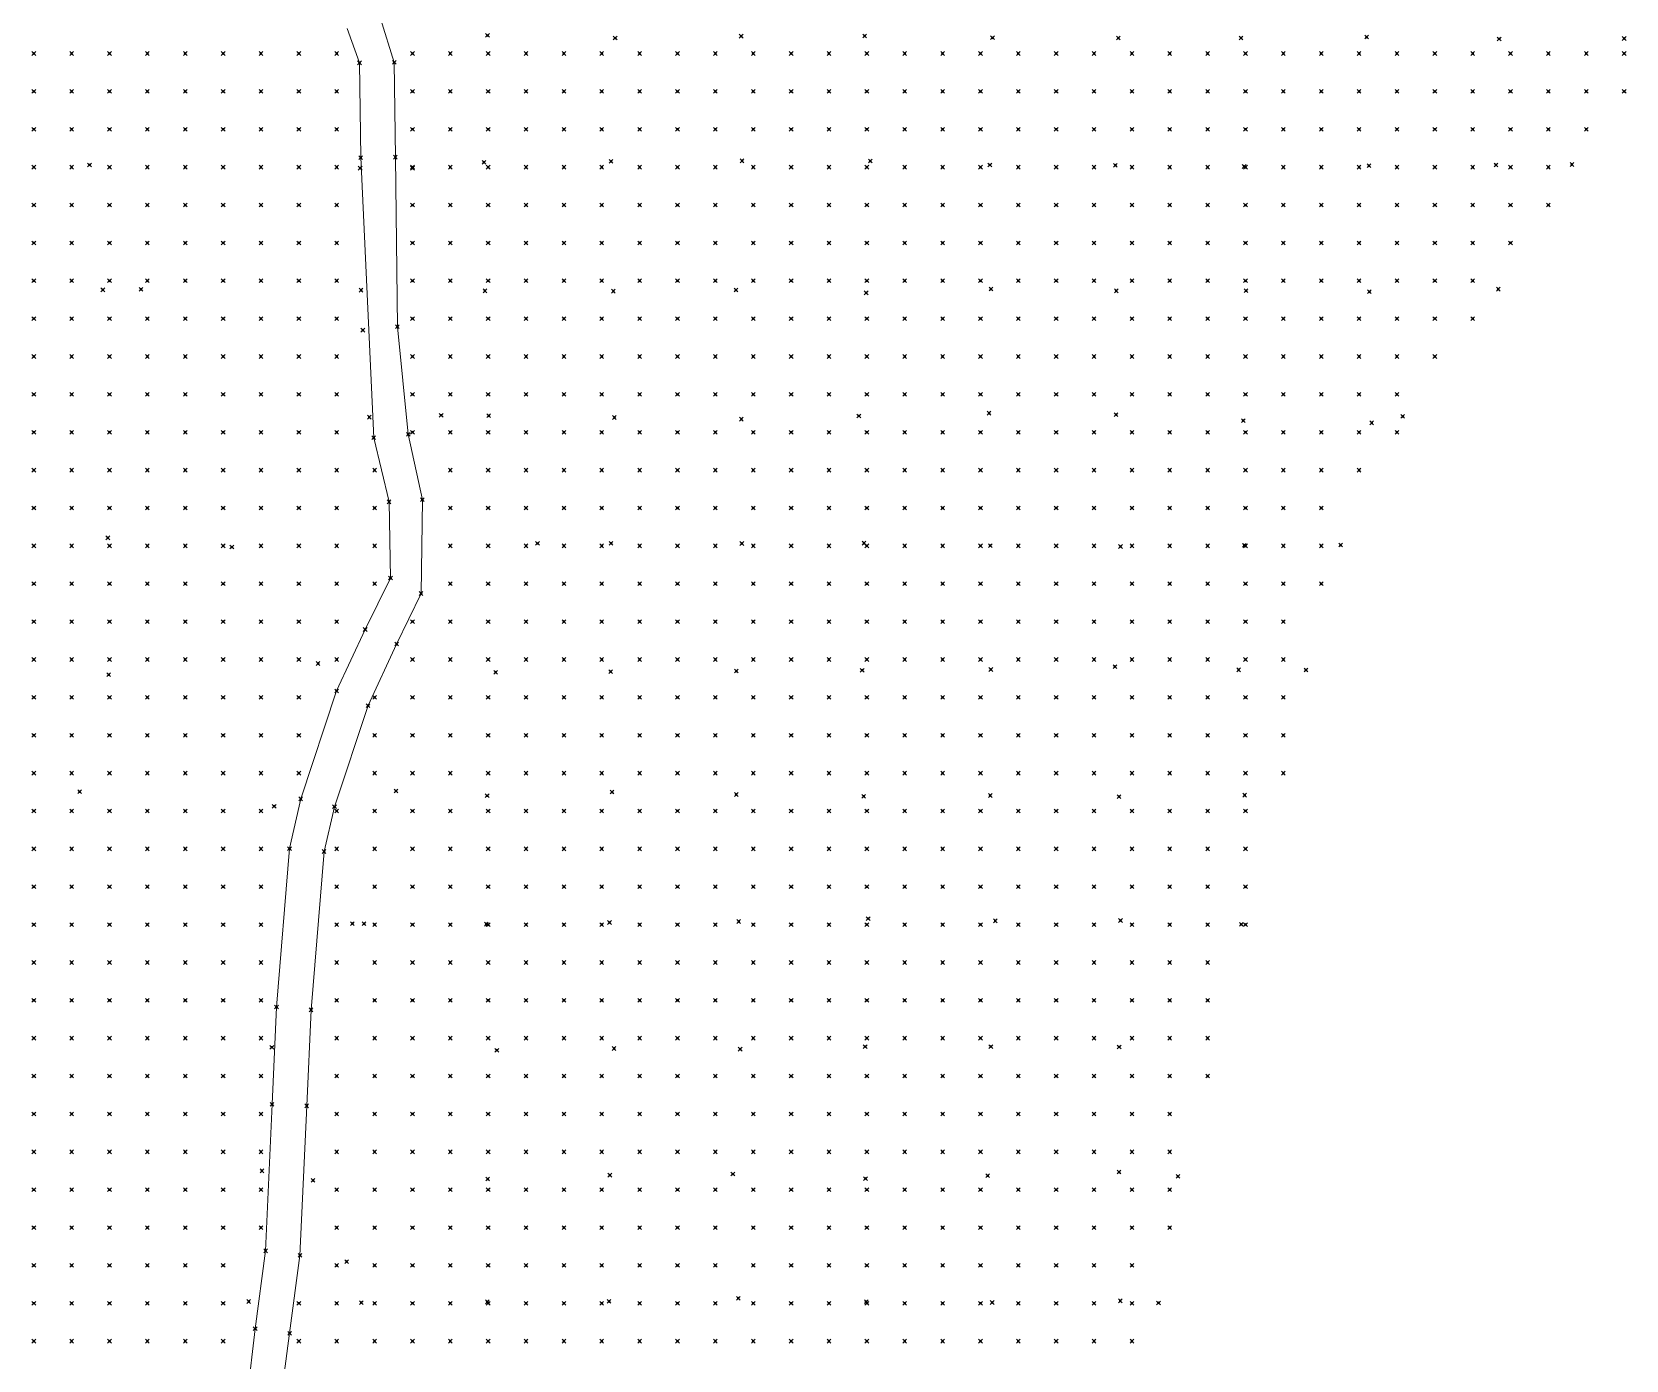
# Model space of a CAD drawing. Header units: metres. Extents: x 441556 to 446409, y 432338 to 461058.
# Drawn here: x 443366.6 to 443492.8, y 447935.5 to 448040.7 of the extents above; entities that cross this region are included whole.
import ezdxf

# ---------------------------------------------------------------- set-up
doc = ezdxf.new("R2010")
doc.units = ezdxf.units.M
doc.header["$MEASUREMENT"] = 0
doc.header["$PDMODE"] = 35
doc.header["$PDSIZE"] = 0.15
for name, color, linetype, lineweight in [('DTM-BRE-RevN_GRP_DRUM PAMANT', 2, 'Continuous', 0), ('DTM-NOK-RevN_LIDAR_co_lidar', 91, 'Continuous', 0), ('DTM-NOK-RevN_RTK', 32, 'Continuous', 0)]:
    doc.layers.add(name, color=color, linetype=linetype, lineweight=lineweight)

msp = doc.modelspace()

# ---------------------------------------------------------------- linework, layer by layer
at = {"layer": 'DTM-BRE-RevN_GRP_DRUM PAMANT'}
for p, q in [((443392.505, 448038.281, 357.802), (443391.534, 448040.99, 357.962)), ((443395.254, 448038.313, 357.802), (443394.16, 448041.802, 357.962)), ((443392.594, 448030.774, 358.242), (443392.505, 448038.281, 357.802)), ((443395.343, 448030.806, 358.242), (443395.254, 448038.313, 357.802)), ((443395.503, 448017.382, 358.762), (443395.343, 448030.806, 358.242)), ((443393.627, 448008.585, 358.682), (443392.594, 448030.774, 358.242)), ((443396.362, 448008.861, 358.682), (443395.503, 448017.382, 358.762)), ((443394.846, 448003.509, 358.442), (443393.627, 448008.585, 358.682)), ((443397.478, 448003.682, 358.442), (443396.362, 448008.861, 358.682)), ((443394.958, 447997.471, 358.162), (443394.846, 448003.509, 358.442)), ((443397.377, 447996.251, 358.162), (443397.478, 448003.682, 358.442)), ((443392.949, 447993.402, 358.402), (443394.958, 447997.471, 358.162)), ((443395.442, 447992.244, 358.402), (443397.377, 447996.251, 358.162)), ((443390.688, 447988.532, 359.002), (443392.949, 447993.402, 358.402)), ((443393.181, 447987.374, 359.002), (443395.442, 447992.244, 358.402)), ((443387.847, 447979.99, 359.442), (443390.688, 447988.532, 359.002)), ((443390.522, 447979.361, 359.442), (443393.181, 447987.374, 359.002)), ((443386.953, 447976.044, 359.522), (443387.847, 447979.99, 359.442)), ((443389.693, 447975.819, 359.522), (443390.522, 447979.361, 359.442)), ((443385.925, 447963.5, 360.162), (443386.953, 447976.044, 359.522)), ((443388.665, 447963.276, 360.162), (443389.693, 447975.819, 359.522)), ((443385.576, 447955.802, 360.602), (443385.925, 447963.5, 360.162)), ((443388.322, 447955.678, 360.602), (443388.665, 447963.276, 360.162)), ((443385.063, 447944.195, 361.202), (443385.576, 447955.802, 360.602)), ((443387.788, 447943.83, 361.202), (443388.322, 447955.678, 360.602)), ((443384.238, 447938.027, 361.442), (443385.063, 447944.195, 361.202)), ((443386.963, 447937.662, 361.442), (443387.788, 447943.83, 361.202)), ((443383.167, 447928.737, 361.646), (443384.238, 447938.027, 361.442)), ((443385.72, 447928.372, 361.646), (443386.963, 447937.662, 361.442))]:
    msp.add_line(p, q, dxfattribs=at)
at = {"layer": 'DTM-NOK-RevN_LIDAR_co_lidar'}
for p in [(443366.701, 448039.015, 345.092), (443369.7, 448039.015, 345.746), (443372.7, 448039.015, 346.901), (443375.699, 448039.015, 348.544), (443378.698, 448039.015, 350.34), (443381.698, 448039.015, 351.886), (443384.697, 448039.015, 353.982), (443387.697, 448039.015, 355.553), (443390.696, 448039.015, 356.94), (443396.695, 448039.015, 358.507), (443399.694, 448039.015, 359.601), (443402.693, 448039.015, 360.534), (443405.693, 448039.015, 361.31), (443408.692, 448039.015, 362.234), (443411.691, 448039.015, 363.412), (443414.691, 448039.015, 364.53), (443417.69, 448039.015, 365.359), (443420.689, 448039.015, 366.008), (443423.689, 448039.015, 366.685), (443426.688, 448039.015, 367.427), (443429.687, 448039.015, 368.113), (443432.687, 448039.015, 368.749), (443435.686, 448039.015, 369.388), (443438.685, 448039.015, 369.999), (443441.685, 448039.015, 370.627), (443444.684, 448039.015, 371.331), (443447.683, 448039.015, 371.987), (443450.683, 448039.015, 372.574), (443453.682, 448039.015, 373.292), (443456.681, 448039.015, 373.979), (443459.681, 448039.015, 374.71), (443462.68, 448039.015, 375.442), (443465.679, 448039.015, 376.245), (443468.679, 448039.015, 377.152), (443471.678, 448039.015, 378.227), (443474.677, 448039.015, 379.439), (443477.677, 448039.015, 380.631), (443480.676, 448039.015, 381.796), (443483.675, 448039.015, 382.95), (443486.675, 448039.015, 384.189), (443489.674, 448039.015, 385.552), (443492.674, 448039.015, 386.909), (443366.701, 448036.015, 345.051), (443369.7, 448036.015, 345.514), (443372.7, 448036.015, 346.429), (443375.699, 448036.015, 347.649), (443378.698, 448036.015, 349.078), (443381.698, 448036.015, 350.786), (443384.697, 448036.015, 353.327), (443387.697, 448036.015, 355.049), (443390.696, 448036.015, 356.99), (443396.695, 448036.015, 358.514), (443399.694, 448036.015, 359.778), (443402.693, 448036.015, 360.889), (443405.693, 448036.015, 361.69), (443408.692, 448036.015, 362.319), (443411.691, 448036.015, 363.188), (443414.691, 448036.015, 364.329), (443417.69, 448036.015, 365.309), (443420.689, 448036.015, 366.018), (443423.689, 448036.015, 366.708), (443426.688, 448036.015, 367.432), (443429.687, 448036.015, 368.096), (443432.687, 448036.015, 368.7), (443435.686, 448036.015, 369.301), (443438.685, 448036.015, 369.973), (443441.685, 448036.015, 370.696), (443444.684, 448036.015, 371.428), (443447.683, 448036.015, 372.073), (443450.683, 448036.015, 372.666), (443453.682, 448036.015, 373.352), (443456.681, 448036.015, 374.095), (443459.681, 448036.015, 374.843), (443462.68, 448036.015, 375.577), (443465.679, 448036.015, 376.374), (443468.679, 448036.015, 377.229), (443471.678, 448036.015, 378.252), (443474.677, 448036.015, 379.366), (443477.677, 448036.015, 380.443), (443480.676, 448036.015, 381.536), (443483.675, 448036.015, 382.643), (443486.675, 448036.015, 383.818), (443489.674, 448036.015, 385.116), (443492.674, 448036.015, 386.458), (443366.701, 448033.016, 345.024), (443369.7, 448033.016, 345.32), (443372.7, 448033.016, 345.937), (443375.699, 448033.016, 346.903), (443378.698, 448033.016, 348.138), (443381.698, 448033.016, 350.026), (443384.697, 448033.016, 352.615), (443387.697, 448033.016, 354.903), (443390.696, 448033.016, 357.331), (443396.695, 448033.016, 358.644), (443399.694, 448033.016, 359.943), (443402.693, 448033.016, 361.169), (443405.693, 448033.016, 362.198), (443408.692, 448033.016, 362.909), (443411.691, 448033.016, 363.513), (443414.691, 448033.016, 364.365), (443417.69, 448033.016, 365.264), (443420.689, 448033.016, 366.008), (443423.689, 448033.016, 366.71), (443426.688, 448033.016, 367.416), (443429.687, 448033.016, 368.1), (443432.687, 448033.016, 368.715), (443435.686, 448033.016, 369.328), (443438.685, 448033.016, 369.992), (443441.685, 448033.016, 370.719), (443444.684, 448033.016, 371.444), (443447.683, 448033.016, 372.111), (443450.683, 448033.016, 372.763), (443453.682, 448033.016, 373.407), (443456.681, 448033.016, 374.158), (443459.681, 448033.016, 374.944), (443462.68, 448033.016, 375.736), (443465.679, 448033.016, 376.563), (443468.679, 448033.016, 377.41), (443471.678, 448033.016, 378.391), (443474.677, 448033.016, 379.441), (443477.677, 448033.016, 380.456), (443480.676, 448033.016, 381.453), (443483.675, 448033.016, 382.482), (443486.675, 448033.016, 383.595), (443489.674, 448033.016, 384.818), (443366.701, 448030.017, 344.994), (443369.7, 448030.017, 345.171), (443372.7, 448030.017, 345.473), (443375.699, 448030.017, 346.144), (443378.698, 448030.017, 347.331), (443381.698, 448030.017, 349.229), (443384.697, 448030.017, 351.501), (443387.697, 448030.017, 354.421), (443390.696, 448030.017, 357.115), (443396.695, 448030.017, 358.867), (443399.694, 448030.017, 360.161), (443402.693, 448030.017, 361.425), (443405.693, 448030.017, 362.659), (443408.692, 448030.017, 363.611), (443411.691, 448030.017, 364.198), (443414.691, 448030.017, 364.789), (443417.69, 448030.017, 365.44), (443420.689, 448030.017, 366.052), (443423.689, 448030.017, 366.695), (443426.688, 448030.017, 367.407), (443429.687, 448030.017, 368.135), (443432.687, 448030.017, 368.769), (443435.686, 448030.017, 369.407), (443438.685, 448030.017, 370.064), (443441.685, 448030.017, 370.764), (443444.684, 448030.017, 371.452), (443447.683, 448030.017, 372.163), (443450.683, 448030.017, 372.883), (443453.682, 448030.017, 373.542), (443456.681, 448030.017, 374.284), (443459.681, 448030.017, 375.095), (443462.68, 448030.017, 375.93), (443465.679, 448030.017, 376.745), (443468.679, 448030.017, 377.601), (443471.678, 448030.017, 378.544), (443474.677, 448030.017, 379.548), (443477.677, 448030.017, 380.532), (443480.676, 448030.017, 381.462), (443483.675, 448030.017, 382.41), (443486.675, 448030.017, 383.449), (443366.701, 448027.017, 344.964), (443369.7, 448027.017, 345.068), (443372.7, 448027.017, 345.192), (443375.699, 448027.017, 345.584), (443378.698, 448027.017, 346.756), (443381.698, 448027.017, 348.62), (443384.697, 448027.017, 350.874), (443387.697, 448027.017, 353.854), (443390.696, 448027.017, 356.713), (443396.695, 448027.017, 359.047), (443399.694, 448027.017, 360.367), (443402.693, 448027.017, 361.705), (443405.693, 448027.017, 362.976), (443408.692, 448027.017, 363.993), (443411.691, 448027.017, 364.673), (443414.691, 448027.017, 365.223), (443417.69, 448027.017, 365.732), (443420.689, 448027.017, 366.228), (443423.689, 448027.017, 366.81), (443426.688, 448027.017, 367.49), (443429.687, 448027.017, 368.203), (443432.687, 448027.017, 368.857), (443435.686, 448027.017, 369.472), (443438.685, 448027.017, 370.152), (443441.685, 448027.017, 370.831), (443444.684, 448027.017, 371.502), (443447.683, 448027.017, 372.268), (443450.683, 448027.017, 373.079), (443453.682, 448027.017, 373.776), (443456.681, 448027.017, 374.503), (443459.681, 448027.017, 375.272), (443462.68, 448027.017, 376.105), (443465.679, 448027.017, 376.903), (443468.679, 448027.017, 377.781), (443471.678, 448027.017, 378.656), (443474.677, 448027.017, 379.604), (443477.677, 448027.017, 380.553), (443480.676, 448027.017, 381.415), (443483.675, 448027.017, 382.328), (443486.675, 448027.017, 383.359), (443366.701, 448024.018, 344.936), (443369.7, 448024.018, 344.982), (443372.7, 448024.018, 345.039), (443375.699, 448024.018, 345.333), (443378.698, 448024.018, 346.438), (443381.698, 448024.018, 348.252), (443384.697, 448024.018, 350.828), (443387.697, 448024.018, 353.594), (443390.696, 448024.018, 356.297), (443396.695, 448024.018, 359.161), (443399.694, 448024.018, 360.574), (443402.693, 448024.018, 361.977), (443405.693, 448024.018, 363.206), (443408.692, 448024.018, 364.165), (443411.691, 448024.018, 364.865), (443414.691, 448024.018, 365.435), (443417.69, 448024.018, 365.982), (443420.689, 448024.018, 366.524), (443423.689, 448024.018, 367.074), (443426.688, 448024.018, 367.678), (443429.687, 448024.018, 368.34), (443432.687, 448024.018, 369.003), (443435.686, 448024.018, 369.621), (443438.685, 448024.018, 370.271), (443441.685, 448024.018, 370.928), (443444.684, 448024.018, 371.589), (443447.683, 448024.018, 372.442), (443450.683, 448024.018, 373.317), (443453.682, 448024.018, 374.081), (443456.681, 448024.018, 374.747), (443459.681, 448024.018, 375.438), (443462.68, 448024.018, 376.238), (443465.679, 448024.018, 377.031), (443468.679, 448024.018, 377.908), (443471.678, 448024.018, 378.7), (443474.677, 448024.018, 379.615), (443477.677, 448024.018, 380.542), (443480.676, 448024.018, 381.349), (443483.675, 448024.018, 382.261), (443366.701, 448021.019, 344.926), (443369.7, 448021.019, 344.958), (443372.7, 448021.019, 345.021), (443375.699, 448021.019, 345.321), (443378.698, 448021.019, 346.42), (443381.698, 448021.019, 348.259), (443384.697, 448021.019, 351.007), (443387.697, 448021.019, 353.75), (443390.696, 448021.019, 356.054), (443396.695, 448021.019, 359.276), (443399.694, 448021.019, 360.828), (443402.693, 448021.019, 362.29), (443405.693, 448021.019, 363.496), (443408.692, 448021.019, 364.369), (443411.691, 448021.019, 365.006), (443414.691, 448021.019, 365.554), (443417.69, 448021.019, 366.151), (443420.689, 448021.019, 366.772), (443423.689, 448021.019, 367.348), (443426.688, 448021.019, 367.938), (443429.687, 448021.019, 368.551), (443432.687, 448021.019, 369.163), (443435.686, 448021.019, 369.781), (443438.685, 448021.019, 370.37), (443441.685, 448021.019, 371.027), (443444.684, 448021.019, 371.724), (443447.683, 448021.019, 372.598), (443450.683, 448021.019, 373.427), (443453.682, 448021.019, 374.247), (443456.681, 448021.019, 374.917), (443459.681, 448021.019, 375.595), (443462.68, 448021.019, 376.349), (443465.679, 448021.019, 377.122), (443468.679, 448021.019, 377.947), (443471.678, 448021.019, 378.727), (443474.677, 448021.019, 379.62), (443477.677, 448021.019, 380.534), (443480.676, 448021.019, 381.377), (443366.701, 448018.019, 344.901), (443369.7, 448018.019, 344.975), (443372.7, 448018.019, 345.115), (443375.699, 448018.019, 345.516), (443378.698, 448018.019, 346.592), (443381.698, 448018.019, 348.613), (443384.697, 448018.019, 351.261), (443387.697, 448018.019, 353.903), (443390.696, 448018.019, 356.145), (443396.695, 448018.019, 359.337), (443399.694, 448018.019, 361.056), (443402.693, 448018.019, 362.646), (443405.693, 448018.019, 363.818), (443408.692, 448018.019, 364.578), (443411.691, 448018.019, 365.144), (443414.691, 448018.019, 365.662), (443417.69, 448018.019, 366.227), (443420.689, 448018.019, 366.866), (443423.689, 448018.019, 367.531), (443426.688, 448018.019, 368.173), (443429.687, 448018.019, 368.747), (443432.687, 448018.019, 369.296), (443435.686, 448018.019, 369.85), (443438.685, 448018.019, 370.436), (443441.685, 448018.019, 371.091), (443444.684, 448018.019, 371.793), (443447.683, 448018.019, 372.593), (443450.683, 448018.019, 373.382), (443453.682, 448018.019, 374.181), (443456.681, 448018.019, 374.945), (443459.681, 448018.019, 375.683), (443462.68, 448018.019, 376.463), (443465.679, 448018.019, 377.22), (443468.679, 448018.019, 378.028), (443471.678, 448018.019, 378.827), (443474.677, 448018.019, 379.72), (443477.677, 448018.019, 380.624), (443480.676, 448018.019, 381.549), (443366.701, 448015.02, 344.836), (443369.7, 448015.02, 344.944), (443372.7, 448015.02, 345.157), (443375.699, 448015.02, 345.598), (443378.698, 448015.02, 346.687), (443381.698, 448015.02, 348.797), (443384.697, 448015.02, 351.143), (443387.697, 448015.02, 353.684), (443390.696, 448015.02, 356.076), (443396.695, 448015.02, 359.353), (443399.694, 448015.02, 361.135), (443402.693, 448015.02, 362.85), (443405.693, 448015.02, 364.03), (443408.692, 448015.02, 364.72), (443411.691, 448015.02, 365.237), (443414.691, 448015.02, 365.736), (443417.69, 448015.02, 366.282), (443420.689, 448015.02, 366.875), (443423.689, 448015.02, 367.512), (443426.688, 448015.02, 368.177), (443429.687, 448015.02, 368.766), (443432.687, 448015.02, 369.324), (443435.686, 448015.02, 369.865), (443438.685, 448015.02, 370.481), (443441.685, 448015.02, 371.176), (443444.684, 448015.02, 371.842), (443447.683, 448015.02, 372.673), (443450.683, 448015.02, 373.429), (443453.682, 448015.02, 374.181), (443456.681, 448015.02, 374.993), (443459.681, 448015.02, 375.732), (443462.68, 448015.02, 376.62), (443465.679, 448015.02, 377.401), (443468.679, 448015.02, 378.222), (443471.678, 448015.02, 379.049), (443474.677, 448015.02, 379.943), (443477.677, 448015.02, 380.831), (443366.701, 448012.021, 344.762), (443369.7, 448012.021, 344.819), (443372.7, 448012.021, 345.021), (443375.699, 448012.021, 345.562), (443378.698, 448012.021, 346.706), (443381.698, 448012.021, 348.649), (443384.697, 448012.021, 350.818), (443387.697, 448012.021, 353.339), (443390.696, 448012.021, 355.983), (443396.695, 448012.021, 359.337), (443399.694, 448012.021, 361.046), (443402.693, 448012.021, 362.85), (443405.693, 448012.021, 364.075), (443408.692, 448012.021, 364.783), (443411.691, 448012.021, 365.278), (443414.691, 448012.021, 365.772), (443417.69, 448012.021, 366.341), (443420.689, 448012.021, 366.894), (443423.689, 448012.021, 367.452), (443426.688, 448012.021, 368.095), (443429.687, 448012.021, 368.7), (443432.687, 448012.021, 369.277), (443435.686, 448012.021, 369.857), (443438.685, 448012.021, 370.548), (443441.685, 448012.021, 371.296), (443444.684, 448012.021, 372.116), (443447.683, 448012.021, 372.915), (443450.683, 448012.021, 373.639), (443453.682, 448012.021, 374.373), (443456.681, 448012.021, 375.173), (443459.681, 448012.021, 375.868), (443462.68, 448012.021, 376.766), (443465.679, 448012.021, 377.667), (443468.679, 448012.021, 378.527), (443471.678, 448012.021, 379.322), (443474.677, 448012.021, 380.163), (443366.701, 448009.021, 344.776), (443369.7, 448009.021, 344.761), (443372.7, 448009.021, 344.937), (443375.699, 448009.021, 345.637), (443378.698, 448009.021, 346.756), (443381.698, 448009.021, 348.513), (443384.697, 448009.021, 350.676), (443387.697, 448009.021, 353.183), (443390.696, 448009.021, 355.88), (443396.695, 448009.021, 359.06), (443399.694, 448009.021, 360.778), (443402.693, 448009.021, 362.695), (443405.693, 448009.021, 363.955), (443408.692, 448009.021, 364.726), (443411.691, 448009.021, 365.298), (443414.691, 448009.021, 365.828), (443417.69, 448009.021, 366.376), (443420.689, 448009.021, 366.936), (443423.689, 448009.021, 367.509), (443426.688, 448009.021, 368.109), (443429.687, 448009.021, 368.716), (443432.687, 448009.021, 369.29), (443435.686, 448009.021, 369.869), (443438.685, 448009.021, 370.604), (443441.685, 448009.021, 371.465), (443444.684, 448009.021, 372.325), (443447.683, 448009.021, 373.148), (443450.683, 448009.021, 373.806), (443453.682, 448009.021, 374.514), (443456.681, 448009.021, 375.336), (443459.681, 448009.021, 376.068), (443462.68, 448009.021, 376.914), (443465.679, 448009.021, 377.843), (443468.679, 448009.021, 378.786), (443471.678, 448009.021, 379.653), (443474.677, 448009.021, 380.49), (443366.701, 448006.022, 344.807), (443369.7, 448006.022, 344.742), (443372.7, 448006.022, 344.988), (443375.699, 448006.022, 345.907), (443378.698, 448006.022, 347.142), (443381.698, 448006.022, 348.557), (443384.697, 448006.022, 350.525), (443387.697, 448006.022, 352.561), (443390.696, 448006.022, 354.923), (443393.695, 448006.022, 357.374), (443399.694, 448006.022, 360.196), (443402.693, 448006.022, 362.153), (443405.693, 448006.022, 363.771), (443408.692, 448006.022, 364.695), (443411.691, 448006.022, 365.278), (443414.691, 448006.022, 365.817), (443417.69, 448006.022, 366.371), (443420.689, 448006.022, 366.953), (443423.689, 448006.022, 367.524), (443426.688, 448006.022, 368.071), (443429.687, 448006.022, 368.641), (443432.687, 448006.022, 369.236), (443435.686, 448006.022, 369.885), (443438.685, 448006.022, 370.669), (443441.685, 448006.022, 371.617), (443444.684, 448006.022, 372.56), (443447.683, 448006.022, 373.312), (443450.683, 448006.022, 374.005), (443453.682, 448006.022, 374.676), (443456.681, 448006.022, 375.49), (443459.681, 448006.022, 376.266), (443462.68, 448006.022, 377.125), (443465.679, 448006.022, 378.078), (443468.679, 448006.022, 379.047), (443471.678, 448006.022, 380.029), (443366.701, 448003.023, 344.801), (443369.7, 448003.023, 344.779), (443372.7, 448003.023, 345.133), (443375.699, 448003.023, 346.269), (443378.698, 448003.023, 347.619), (443381.698, 448003.023, 348.908), (443384.697, 448003.023, 350.409), (443387.697, 448003.023, 352.001), (443390.696, 448003.023, 353.874), (443393.695, 448003.023, 356.448), (443399.694, 448003.023, 359.225), (443402.693, 448003.023, 361.574), (443405.693, 448003.023, 363.569), (443408.692, 448003.023, 364.645), (443411.691, 448003.023, 365.271), (443414.691, 448003.023, 365.816), (443417.69, 448003.023, 366.359), (443420.689, 448003.023, 366.914), (443423.689, 448003.023, 367.509), (443426.688, 448003.023, 368.082), (443429.687, 448003.023, 368.599), (443432.687, 448003.023, 369.181), (443435.686, 448003.023, 369.905), (443438.685, 448003.023, 370.704), (443441.685, 448003.023, 371.631), (443444.684, 448003.023, 372.51), (443447.683, 448003.023, 373.339), (443450.683, 448003.023, 374.04), (443453.682, 448003.023, 374.853), (443456.681, 448003.023, 375.676), (443459.681, 448003.023, 376.489), (443462.68, 448003.023, 377.346), (443465.679, 448003.023, 378.248), (443468.679, 448003.023, 379.248), (443366.701, 448000.023, 344.79), (443369.7, 448000.023, 344.856), (443372.7, 448000.023, 345.262), (443375.699, 448000.023, 346.349), (443378.698, 448000.023, 347.481), (443381.698, 448000.023, 348.633), (443384.697, 448000.023, 350.465), (443387.697, 448000.023, 352.451), (443390.696, 448000.023, 354.27), (443393.695, 448000.023, 356.065), (443399.694, 448000.023, 358.984), (443402.693, 448000.023, 360.772), (443405.693, 448000.023, 363.012), (443408.692, 448000.023, 364.463), (443411.691, 448000.023, 365.247), (443414.691, 448000.023, 365.794), (443417.69, 448000.023, 366.291), (443420.689, 448000.023, 366.879), (443423.689, 448000.023, 367.509), (443426.688, 448000.023, 368.08), (443429.687, 448000.023, 368.662), (443432.687, 448000.023, 369.317), (443435.686, 448000.023, 370.049), (443438.685, 448000.023, 370.874), (443441.685, 448000.023, 371.717), (443444.684, 448000.023, 372.541), (443447.683, 448000.023, 373.464), (443450.683, 448000.023, 374.237), (443453.682, 448000.023, 375.069), (443456.681, 448000.023, 375.954), (443459.681, 448000.023, 376.79), (443462.68, 448000.023, 377.579), (443465.679, 448000.023, 378.415), (443468.679, 448000.023, 379.395), (443366.701, 447997.024, 344.877), (443369.7, 447997.024, 345.096), (443372.7, 447997.024, 345.522), (443375.699, 447997.024, 346.373), (443378.698, 447997.024, 347.389), (443381.698, 447997.024, 349.609), (443384.697, 447997.024, 352.828), (443387.697, 447997.024, 354.338), (443390.696, 447997.024, 356.39), (443393.695, 447997.024, 357.809), (443399.694, 447997.024, 359.202), (443402.693, 447997.024, 361.13), (443405.693, 447997.024, 363.061), (443408.692, 447997.024, 364.416), (443411.691, 447997.024, 365.244), (443414.691, 447997.024, 365.797), (443417.69, 447997.024, 366.295), (443420.689, 447997.024, 366.875), (443423.689, 447997.024, 367.486), (443426.688, 447997.024, 368.03), (443429.687, 447997.024, 368.591), (443432.687, 447997.024, 369.269), (443435.686, 447997.024, 370.04), (443438.685, 447997.024, 370.84), (443441.685, 447997.024, 371.784), (443444.684, 447997.024, 372.737), (443447.683, 447997.024, 373.715), (443450.683, 447997.024, 374.566), (443453.682, 447997.024, 375.407), (443456.681, 447997.024, 376.253), (443459.681, 447997.024, 377.085), (443462.68, 447997.024, 377.958), (443465.679, 447997.024, 378.732), (443468.679, 447997.024, 379.647), (443366.701, 447994.025, 344.905), (443369.7, 447994.025, 345.209), (443372.7, 447994.025, 345.685), (443375.699, 447994.025, 346.523), (443378.698, 447994.025, 348.011), (443381.698, 447994.025, 351.923), (443384.697, 447994.025, 355.062), (443387.697, 447994.025, 356.356), (443390.696, 447994.025, 357.294), (443396.695, 447994.025, 358.872), (443399.694, 447994.025, 360.519), (443402.693, 447994.025, 362.428), (443405.693, 447994.025, 363.776), (443408.692, 447994.025, 364.653), (443411.691, 447994.025, 365.298), (443414.691, 447994.025, 365.847), (443417.69, 447994.025, 366.371), (443420.689, 447994.025, 366.939), (443423.689, 447994.025, 367.521), (443426.688, 447994.025, 368.077), (443429.687, 447994.025, 368.696), (443432.687, 447994.025, 369.393), (443435.686, 447994.025, 370.232), (443438.685, 447994.025, 371.14), (443441.685, 447994.025, 372.078), (443444.684, 447994.025, 373.094), (443447.683, 447994.025, 374.007), (443450.683, 447994.025, 374.901), (443453.682, 447994.025, 375.844), (443456.681, 447994.025, 376.723), (443459.681, 447994.025, 377.541), (443462.68, 447994.025, 378.38), (443465.679, 447994.025, 379.207), (443366.701, 447991.025, 344.963), (443369.7, 447991.025, 345.364), (443372.7, 447991.025, 346.002), (443375.699, 447991.025, 346.841), (443378.698, 447991.025, 348.897), (443381.698, 447991.025, 353.106), (443384.697, 447991.025, 356.083), (443387.697, 447991.025, 358.507), (443390.696, 447991.025, 358.928), (443396.695, 447991.025, 359.822), (443399.694, 447991.025, 361.617), (443402.693, 447991.025, 363.306), (443405.693, 447991.025, 364.227), (443408.692, 447991.025, 364.845), (443411.691, 447991.025, 365.443), (443414.691, 447991.025, 365.983), (443417.69, 447991.025, 366.498), (443420.689, 447991.025, 367.088), (443423.689, 447991.025, 367.695), (443426.688, 447991.025, 368.245), (443429.687, 447991.025, 368.857), (443432.687, 447991.025, 369.565), (443435.686, 447991.025, 370.343), (443438.685, 447991.025, 371.24), (443441.685, 447991.025, 372.266), (443444.684, 447991.025, 373.261), (443447.683, 447991.025, 374.137), (443450.683, 447991.025, 375.146), (443453.682, 447991.025, 376.132), (443456.681, 447991.025, 376.943), (443459.681, 447991.025, 377.822), (443462.68, 447991.025, 378.778), (443465.679, 447991.025, 379.695), (443366.701, 447988.026, 345.107), (443369.7, 447988.026, 345.72), (443372.7, 447988.026, 346.346), (443375.699, 447988.026, 347.788), (443378.698, 447988.026, 349.956), (443381.698, 447988.026, 353.665), (443384.697, 447988.026, 357.182), (443387.697, 447988.026, 358.844), (443393.695, 447988.026, 359.367), (443396.695, 447988.026, 360.779), (443399.694, 447988.026, 362.607), (443402.693, 447988.026, 363.743), (443405.693, 447988.026, 364.419), (443408.692, 447988.026, 364.968), (443411.691, 447988.026, 365.509), (443414.691, 447988.026, 366.044), (443417.69, 447988.026, 366.608), (443420.689, 447988.026, 367.232), (443423.689, 447988.026, 367.839), (443426.688, 447988.026, 368.408), (443429.687, 447988.026, 369.028), (443432.687, 447988.026, 369.723), (443435.686, 447988.026, 370.577), (443438.685, 447988.026, 371.411), (443441.685, 447988.026, 372.36), (443444.684, 447988.026, 373.361), (443447.683, 447988.026, 374.392), (443450.683, 447988.026, 375.388), (443453.682, 447988.026, 376.329), (443456.681, 447988.026, 377.199), (443459.681, 447988.026, 378.139), (443462.68, 447988.026, 379.156), (443465.679, 447988.026, 380.059), (443366.701, 447985.026, 345.345), (443369.7, 447985.026, 346.093), (443372.7, 447985.026, 347.479), (443375.699, 447985.026, 348.9), (443378.698, 447985.026, 350.993), (443381.698, 447985.026, 354.309), (443384.697, 447985.026, 357.669), (443387.697, 447985.026, 358.991), (443393.695, 447985.026, 360.057), (443396.695, 447985.026, 361.626), (443399.694, 447985.026, 363.073), (443402.693, 447985.026, 363.904), (443405.693, 447985.026, 364.475), (443408.692, 447985.026, 365.013), (443411.691, 447985.026, 365.572), (443414.691, 447985.026, 366.145), (443417.69, 447985.026, 366.781), (443420.689, 447985.026, 367.44), (443423.689, 447985.026, 368.051), (443426.688, 447985.026, 368.643), (443429.687, 447985.026, 369.234), (443432.687, 447985.026, 369.91), (443435.686, 447985.026, 370.761), (443438.685, 447985.026, 371.646), (443441.685, 447985.026, 372.591), (443444.684, 447985.026, 373.48), (443447.683, 447985.026, 374.389), (443450.683, 447985.026, 375.471), (443453.682, 447985.026, 376.393), (443456.681, 447985.026, 377.29), (443459.681, 447985.026, 378.291), (443462.68, 447985.026, 379.337), (443465.679, 447985.026, 380.336), (443366.701, 447982.027, 345.584), (443369.7, 447982.027, 346.726), (443372.7, 447982.027, 348.558), (443375.699, 447982.027, 350.255), (443378.698, 447982.027, 352.352), (443381.698, 447982.027, 355.563), (443384.697, 447982.027, 357.904), (443387.697, 447982.027, 359.13), (443393.695, 447982.027, 360.826), (443396.695, 447982.027, 362.314), (443399.694, 447982.027, 363.35), (443402.693, 447982.027, 364.013), (443405.693, 447982.027, 364.542), (443408.692, 447982.027, 365.092), (443411.691, 447982.027, 365.689), (443414.691, 447982.027, 366.327), (443417.69, 447982.027, 367.011), (443420.689, 447982.027, 367.696), (443423.689, 447982.027, 368.328), (443426.688, 447982.027, 368.938), (443429.687, 447982.027, 369.588), (443432.687, 447982.027, 370.272), (443435.686, 447982.027, 370.996), (443438.685, 447982.027, 371.863), (443441.685, 447982.027, 372.949), (443444.684, 447982.027, 373.883), (443447.683, 447982.027, 374.731), (443450.683, 447982.027, 375.671), (443453.682, 447982.027, 376.621), (443456.681, 447982.027, 377.611), (443459.681, 447982.027, 378.578), (443462.68, 447982.027, 379.67), (443465.679, 447982.027, 380.67), (443366.701, 447979.028, 345.966), (443369.7, 447979.028, 347.663), (443372.7, 447979.028, 349.865), (443375.699, 447979.028, 351.612), (443378.698, 447979.028, 353.683), (443381.698, 447979.028, 356.358), (443384.697, 447979.028, 358.286), (443390.696, 447979.028, 359.923), (443393.695, 447979.028, 361.322), (443396.695, 447979.028, 362.653), (443399.694, 447979.028, 363.442), (443402.693, 447979.028, 364.074), (443405.693, 447979.028, 364.654), (443408.692, 447979.028, 365.253), (443411.691, 447979.028, 365.861), (443414.691, 447979.028, 366.483), (443417.69, 447979.028, 367.21), (443420.689, 447979.028, 367.955), (443423.689, 447979.028, 368.628), (443426.688, 447979.028, 369.308), (443429.687, 447979.028, 369.982), (443432.687, 447979.028, 370.653), (443435.686, 447979.028, 371.408), (443438.685, 447979.028, 372.282), (443441.685, 447979.028, 373.229), (443444.684, 447979.028, 374.161), (443447.683, 447979.028, 375.08), (443450.683, 447979.028, 376.009), (443453.682, 447979.028, 376.89), (443456.681, 447979.028, 377.983), (443459.681, 447979.028, 378.949), (443462.68, 447979.028, 379.972), (443366.701, 447976.028, 346.674), (443369.7, 447976.028, 348.773), (443372.7, 447976.028, 351.374), (443375.699, 447976.028, 353.188), (443378.698, 447976.028, 355.458), (443381.698, 447976.028, 357.061), (443384.697, 447976.028, 358.59), (443390.696, 447976.028, 360.253), (443393.695, 447976.028, 361.676), (443396.695, 447976.028, 362.717), (443399.694, 447976.028, 363.442), (443402.693, 447976.028, 364.069), (443405.693, 447976.028, 364.686), (443408.692, 447976.028, 365.338), (443411.691, 447976.028, 366.011), (443414.691, 447976.028, 366.614), (443417.69, 447976.028, 367.242), (443420.689, 447976.028, 367.963), (443423.689, 447976.028, 368.747), (443426.688, 447976.028, 369.568), (443429.687, 447976.028, 370.313), (443432.687, 447976.028, 370.986), (443435.686, 447976.028, 371.766), (443438.685, 447976.028, 372.657), (443441.685, 447976.028, 373.461), (443444.684, 447976.028, 374.427), (443447.683, 447976.028, 375.387), (443450.683, 447976.028, 376.357), (443453.682, 447976.028, 377.31), (443456.681, 447976.028, 378.326), (443459.681, 447976.028, 379.311), (443462.68, 447976.028, 380.351), (443366.701, 447973.029, 347.656), (443369.7, 447973.029, 349.986), (443372.7, 447973.029, 352.909), (443375.699, 447973.029, 355.397), (443378.698, 447973.029, 356.928), (443381.698, 447973.029, 357.818), (443384.697, 447973.029, 359.023), (443390.696, 447973.029, 360.47), (443393.695, 447973.029, 361.793), (443396.695, 447973.029, 362.754), (443399.694, 447973.029, 363.472), (443402.693, 447973.029, 364.071), (443405.693, 447973.029, 364.647), (443408.692, 447973.029, 365.366), (443411.691, 447973.029, 366.069), (443414.691, 447973.029, 366.683), (443417.69, 447973.029, 367.357), (443420.689, 447973.029, 368.06), (443423.689, 447973.029, 368.836), (443426.688, 447973.029, 369.744), (443429.687, 447973.029, 370.557), (443432.687, 447973.029, 371.321), (443435.686, 447973.029, 372.103), (443438.685, 447973.029, 372.98), (443441.685, 447973.029, 373.751), (443444.684, 447973.029, 374.706), (443447.683, 447973.029, 375.693), (443450.683, 447973.029, 376.678), (443453.682, 447973.029, 377.638), (443456.681, 447973.029, 378.678), (443459.681, 447973.029, 379.726), (443462.68, 447973.029, 380.758), (443366.701, 447970.03, 348.907), (443369.7, 447970.03, 351.471), (443372.7, 447970.03, 354.41), (443375.699, 447970.03, 356.691), (443378.698, 447970.03, 357.706), (443381.698, 447970.03, 358.401), (443384.697, 447970.03, 359.418), (443390.696, 447970.03, 360.83), (443393.695, 447970.03, 361.964), (443396.695, 447970.03, 362.804), (443399.694, 447970.03, 363.487), (443402.693, 447970.03, 364.067), (443405.693, 447970.03, 364.646), (443408.692, 447970.03, 365.464), (443411.691, 447970.03, 366.112), (443414.691, 447970.03, 366.655), (443417.69, 447970.03, 367.377), (443420.689, 447970.03, 368.14), (443423.689, 447970.03, 368.913), (443426.688, 447970.03, 369.824), (443429.687, 447970.03, 370.725), (443432.687, 447970.03, 371.542), (443435.686, 447970.03, 372.346), (443438.685, 447970.03, 373.188), (443441.685, 447970.03, 374.006), (443444.684, 447970.03, 374.926), (443447.683, 447970.03, 375.997), (443450.683, 447970.03, 376.974), (443453.682, 447970.03, 377.896), (443456.681, 447970.03, 379.014), (443459.681, 447970.03, 380.223), (443462.68, 447970.03, 381.182), (443366.701, 447967.03, 350.294), (443369.7, 447967.03, 352.979), (443372.7, 447967.03, 355.617), (443375.699, 447967.03, 357.041), (443378.698, 447967.03, 358.023), (443381.698, 447967.03, 358.659), (443384.697, 447967.03, 359.641), (443390.696, 447967.03, 361.107), (443393.695, 447967.03, 362.149), (443396.695, 447967.03, 362.917), (443399.694, 447967.03, 363.535), (443402.693, 447967.03, 364.113), (443405.693, 447967.03, 364.673), (443408.692, 447967.03, 365.368), (443411.691, 447967.03, 365.996), (443414.691, 447967.03, 366.607), (443417.69, 447967.03, 367.379), (443420.689, 447967.03, 368.21), (443423.689, 447967.03, 369.015), (443426.688, 447967.03, 369.908), (443429.687, 447967.03, 370.852), (443432.687, 447967.03, 371.681), (443435.686, 447967.03, 372.523), (443438.685, 447967.03, 373.394), (443441.685, 447967.03, 374.24), (443444.684, 447967.03, 375.18), (443447.683, 447967.03, 376.2), (443450.683, 447967.03, 377.247), (443453.682, 447967.03, 378.209), (443456.681, 447967.03, 379.304), (443459.681, 447967.03, 380.516), (443366.701, 447964.031, 351.602), (443369.7, 447964.031, 354.383), (443372.7, 447964.031, 356.296), (443375.699, 447964.031, 357.21), (443378.698, 447964.031, 358.116), (443381.698, 447964.031, 358.728), (443384.697, 447964.031, 359.727), (443390.696, 447964.031, 361.129), (443393.695, 447964.031, 362.252), (443396.695, 447964.031, 363.155), (443399.694, 447964.031, 363.681), (443402.693, 447964.031, 364.197), (443405.693, 447964.031, 364.722), (443408.692, 447964.031, 365.303), (443411.691, 447964.031, 366.003), (443414.691, 447964.031, 366.714), (443417.69, 447964.031, 367.479), (443420.689, 447964.031, 368.291), (443423.689, 447964.031, 369.102), (443426.688, 447964.031, 369.981), (443429.687, 447964.031, 370.867), (443432.687, 447964.031, 371.731), (443435.686, 447964.031, 372.632), (443438.685, 447964.031, 373.507), (443441.685, 447964.031, 374.446), (443444.684, 447964.031, 375.41), (443447.683, 447964.031, 376.342), (443450.683, 447964.031, 377.396), (443453.682, 447964.031, 378.419), (443456.681, 447964.031, 379.475), (443459.681, 447964.031, 380.575), (443366.701, 447961.032, 352.536), (443369.7, 447961.032, 355.335), (443372.7, 447961.032, 356.487), (443375.699, 447961.032, 357.29), (443378.698, 447961.032, 358.107), (443381.698, 447961.032, 358.773), (443384.697, 447961.032, 359.806), (443390.696, 447961.032, 361.203), (443393.695, 447961.032, 362.363), (443396.695, 447961.032, 363.276), (443399.694, 447961.032, 363.79), (443402.693, 447961.032, 364.31), (443405.693, 447961.032, 364.828), (443408.692, 447961.032, 365.424), (443411.691, 447961.032, 366.139), (443414.691, 447961.032, 366.861), (443417.69, 447961.032, 367.597), (443420.689, 447961.032, 368.356), (443423.689, 447961.032, 369.146), (443426.688, 447961.032, 370.008), (443429.687, 447961.032, 370.868), (443432.687, 447961.032, 371.717), (443435.686, 447961.032, 372.55), (443438.685, 447961.032, 373.439), (443441.685, 447961.032, 374.475), (443444.684, 447961.032, 375.483), (443447.683, 447961.032, 376.458), (443450.683, 447961.032, 377.485), (443453.682, 447961.032, 378.526), (443456.681, 447961.032, 379.549), (443459.681, 447961.032, 380.553), (443366.701, 447958.032, 353.447), (443369.7, 447958.032, 355.631), (443372.7, 447958.032, 356.529), (443375.699, 447958.032, 357.342), (443378.698, 447958.032, 358.14), (443381.698, 447958.032, 358.917), (443384.697, 447958.032, 359.971), (443390.696, 447958.032, 361.399), (443393.695, 447958.032, 362.445), (443396.695, 447958.032, 363.201), (443399.694, 447958.032, 363.819), (443402.693, 447958.032, 364.396), (443405.693, 447958.032, 364.915), (443408.692, 447958.032, 365.51), (443411.691, 447958.032, 366.177), (443414.691, 447958.032, 366.896), (443417.69, 447958.032, 367.641), (443420.689, 447958.032, 368.388), (443423.689, 447958.032, 369.162), (443426.688, 447958.032, 369.992), (443429.687, 447958.032, 370.86), (443432.687, 447958.032, 371.692), (443435.686, 447958.032, 372.478), (443438.685, 447958.032, 373.409), (443441.685, 447958.032, 374.435), (443444.684, 447958.032, 375.477), (443447.683, 447958.032, 376.484), (443450.683, 447958.032, 377.617), (443453.682, 447958.032, 378.662), (443456.681, 447958.032, 379.631), (443459.681, 447958.032, 380.543), (443366.701, 447955.033, 354.025), (443369.7, 447955.033, 355.628), (443372.7, 447955.033, 356.633), (443375.699, 447955.033, 357.483), (443378.698, 447955.033, 358.266), (443381.698, 447955.033, 359.158), (443384.697, 447955.033, 360.145), (443390.696, 447955.033, 361.545), (443393.695, 447955.033, 362.461), (443396.695, 447955.033, 363.218), (443399.694, 447955.033, 363.895), (443402.693, 447955.033, 364.398), (443405.693, 447955.033, 364.925), (443408.692, 447955.033, 365.561), (443411.691, 447955.033, 366.242), (443414.691, 447955.033, 366.934), (443417.69, 447955.033, 367.649), (443420.689, 447955.033, 368.371), (443423.689, 447955.033, 369.112), (443426.688, 447955.033, 369.908), (443429.687, 447955.033, 370.757), (443432.687, 447955.033, 371.671), (443435.686, 447955.033, 372.588), (443438.685, 447955.033, 373.475), (443441.685, 447955.033, 374.488), (443444.684, 447955.033, 375.497), (443447.683, 447955.033, 376.478), (443450.683, 447955.033, 377.716), (443453.682, 447955.033, 378.78), (443456.681, 447955.033, 379.731), (443366.701, 447952.034, 353.923), (443369.7, 447952.034, 355.678), (443372.7, 447952.034, 356.74), (443375.699, 447952.034, 357.643), (443378.698, 447952.034, 358.388), (443381.698, 447952.034, 359.378), (443384.697, 447952.034, 360.336), (443390.696, 447952.034, 361.691), (443393.695, 447952.034, 362.472), (443396.695, 447952.034, 363.297), (443399.694, 447952.034, 363.958), (443402.693, 447952.034, 364.406), (443405.693, 447952.034, 364.932), (443408.692, 447952.034, 365.605), (443411.691, 447952.034, 366.299), (443414.691, 447952.034, 366.988), (443417.69, 447952.034, 367.698), (443420.689, 447952.034, 368.369), (443423.689, 447952.034, 369.054), (443426.688, 447952.034, 369.857), (443429.687, 447952.034, 370.739), (443432.687, 447952.034, 371.705), (443435.686, 447952.034, 372.634), (443438.685, 447952.034, 373.543), (443441.685, 447952.034, 374.545), (443444.684, 447952.034, 375.585), (443447.683, 447952.034, 376.563), (443450.683, 447952.034, 377.802), (443453.682, 447952.034, 378.854), (443456.681, 447952.034, 379.826), (443366.701, 447949.034, 354.9), (443369.7, 447949.034, 356.062), (443372.7, 447949.034, 356.942), (443375.699, 447949.034, 357.797), (443378.698, 447949.034, 358.57), (443381.698, 447949.034, 359.733), (443384.697, 447949.034, 360.698), (443390.696, 447949.034, 361.757), (443393.695, 447949.034, 362.5), (443396.695, 447949.034, 363.234), (443399.694, 447949.034, 363.885), (443402.693, 447949.034, 364.369), (443405.693, 447949.034, 364.959), (443408.692, 447949.034, 365.635), (443411.691, 447949.034, 366.309), (443414.691, 447949.034, 366.989), (443417.69, 447949.034, 367.676), (443420.689, 447949.034, 368.348), (443423.689, 447949.034, 369.062), (443426.688, 447949.034, 369.879), (443429.687, 447949.034, 370.77), (443432.687, 447949.034, 371.719), (443435.686, 447949.034, 372.672), (443438.685, 447949.034, 373.686), (443441.685, 447949.034, 374.671), (443444.684, 447949.034, 375.738), (443447.683, 447949.034, 376.676), (443450.683, 447949.034, 377.912), (443453.682, 447949.034, 378.921), (443456.681, 447949.034, 379.927), (443366.701, 447946.035, 355.571), (443369.7, 447946.035, 356.286), (443372.7, 447946.035, 357.085), (443375.699, 447946.035, 358.039), (443378.698, 447946.035, 358.89), (443381.698, 447946.035, 360.145), (443384.697, 447946.035, 361.135), (443390.696, 447946.035, 361.945), (443393.695, 447946.035, 362.618), (443396.695, 447946.035, 363.169), (443399.694, 447946.035, 363.723), (443402.693, 447946.035, 364.279), (443405.693, 447946.035, 364.954), (443408.692, 447946.035, 365.591), (443411.691, 447946.035, 366.224), (443414.691, 447946.035, 366.898), (443417.69, 447946.035, 367.623), (443420.689, 447946.035, 368.356), (443423.689, 447946.035, 369.081), (443426.688, 447946.035, 369.9), (443429.687, 447946.035, 370.825), (443432.687, 447946.035, 371.791), (443435.686, 447946.035, 372.806), (443438.685, 447946.035, 373.777), (443441.685, 447946.035, 374.779), (443444.684, 447946.035, 375.768), (443447.683, 447946.035, 376.757), (443450.683, 447946.035, 377.95), (443453.682, 447946.035, 379.024), (443456.681, 447946.035, 380.019), (443366.701, 447943.036, 355.548), (443369.7, 447943.036, 356.323), (443372.7, 447943.036, 357.209), (443375.699, 447943.036, 358.227), (443378.698, 447943.036, 359.293), (443381.698, 447943.036, 360.357), (443390.696, 447943.036, 362.083), (443393.695, 447943.036, 362.611), (443396.695, 447943.036, 363.107), (443399.694, 447943.036, 363.576), (443402.693, 447943.036, 364.194), (443405.693, 447943.036, 364.844), (443408.692, 447943.036, 365.469), (443411.691, 447943.036, 366.129), (443414.691, 447943.036, 366.722), (443417.69, 447943.036, 367.439), (443420.689, 447943.036, 368.276), (443423.689, 447943.036, 369.073), (443426.688, 447943.036, 369.967), (443429.687, 447943.036, 370.957), (443432.687, 447943.036, 371.955), (443435.686, 447943.036, 372.898), (443438.685, 447943.036, 373.816), (443441.685, 447943.036, 374.832), (443444.684, 447943.036, 375.89), (443447.683, 447943.036, 376.899), (443450.683, 447943.036, 378.064), (443453.682, 447943.036, 379.062), (443366.701, 447940.036, 355.207), (443369.7, 447940.036, 356.275), (443372.7, 447940.036, 357.325), (443375.699, 447940.036, 358.414), (443378.698, 447940.036, 359.34), (443381.698, 447940.036, 360.51), (443387.697, 447940.036, 361.465), (443390.696, 447940.036, 362.029), (443393.695, 447940.036, 362.563), (443396.695, 447940.036, 363.001), (443399.694, 447940.036, 363.51), (443402.693, 447940.036, 364.074), (443405.693, 447940.036, 364.726), (443408.692, 447940.036, 365.368), (443411.691, 447940.036, 366.012), (443414.691, 447940.036, 366.552), (443417.69, 447940.036, 367.283), (443420.689, 447940.036, 368.232), (443423.689, 447940.036, 369.061), (443426.688, 447940.036, 369.928), (443429.687, 447940.036, 370.966), (443432.687, 447940.036, 371.913), (443435.686, 447940.036, 372.87), (443438.685, 447940.036, 373.855), (443441.685, 447940.036, 374.809), (443444.684, 447940.036, 375.834), (443447.683, 447940.036, 376.933), (443450.683, 447940.036, 378.163), (443453.682, 447940.036, 379.143), (443366.701, 447937.037, 355.255), (443369.7, 447937.037, 356.493), (443372.7, 447937.037, 357.586), (443375.699, 447937.037, 358.594), (443378.698, 447937.037, 359.683), (443381.698, 447937.037, 360.706), (443387.697, 447937.037, 361.635), (443390.696, 447937.037, 362.047), (443393.695, 447937.037, 362.636), (443396.695, 447937.037, 363.059), (443399.694, 447937.037, 363.536), (443402.693, 447937.037, 364.061), (443405.693, 447937.037, 364.696), (443408.692, 447937.037, 365.345), (443411.691, 447937.037, 366.017), (443414.691, 447937.037, 366.709), (443417.69, 447937.037, 367.536), (443420.689, 447937.037, 368.349), (443423.689, 447937.037, 369.11), (443426.688, 447937.037, 370.029), (443429.687, 447937.037, 370.947), (443432.687, 447937.037, 371.849), (443435.686, 447937.037, 372.782), (443438.685, 447937.037, 373.776), (443441.685, 447937.037, 374.875), (443444.684, 447937.037, 375.922), (443447.683, 447937.037, 376.948), (443450.683, 447937.037, 378.042), (443453.682, 447937.037, 379.15)]:
    msp.add_point(p, dxfattribs=at)
at = {"layer": 'DTM-NOK-RevN_RTK'}
for p in [(443402.639, 448040.452, 360.365), (443412.752, 448040.238, 364.282), (443422.731, 448040.388, 366.604), (443432.514, 448040.406, 368.943), (443442.641, 448040.265, 371.092), (443452.609, 448040.244, 373.216), (443462.327, 448040.247, 375.396), (443472.269, 448040.32, 378.577), (443482.769, 448040.175, 382.928), (443492.678, 448040.202, 387.401), (443392.505, 448038.281, 357.802), (443395.254, 448038.313, 357.802), (443392.594, 448030.774, 358.242), (443395.343, 448030.806, 358.242), (443371.114, 448030.192, 345.302), (443392.55, 448029.934, 358.337), (443396.701, 448029.938, 358.726), (443402.358, 448030.406, 361.464), (443412.425, 448030.475, 364.423), (443422.803, 448030.514, 366.59), (443432.958, 448030.504, 369.043), (443442.427, 448030.19, 371.146), (443452.376, 448030.168, 373.459), (443462.57, 448030.07, 376.042), (443472.46, 448030.127, 378.912), (443482.516, 448030.195, 382.22), (443488.534, 448030.232, 384.394), (443372.172, 448020.3, 345.103), (443375.192, 448020.341, 345.051), (443392.628, 448020.278, 358.439), (443402.435, 448020.224, 362.467), (443412.61, 448020.198, 365.39), (443422.316, 448020.287, 367.426), (443432.636, 448020.064, 369.496), (443442.515, 448020.363, 371.407), (443452.441, 448020.223, 374.052), (443462.725, 448020.233, 376.492), (443472.493, 448020.148, 379.031), (443482.699, 448020.354, 382.138), (443392.768, 448017.107, 358.762), (443395.503, 448017.382, 358.762), (443442.371, 448010.529, 371.664), (443393.276, 448010.22, 358.969), (443398.97, 448010.363, 360.597), (443402.738, 448010.328, 363.111), (443412.691, 448010.189, 365.63), (443422.748, 448010.056, 367.419), (443432.05, 448010.312, 369.394), (443452.429, 448010.416, 374.249), (443462.503, 448009.946, 376.928), (443472.674, 448009.771, 379.961), (443475.135, 448010.277, 380.608), (443393.627, 448008.585, 358.682), (443396.362, 448008.861, 358.682), (443394.846, 448003.509, 358.442), (443397.478, 448003.682, 358.442), (443372.568, 448000.658, 345.109), (443382.387, 447999.933, 349.09), (443406.604, 448000.222, 363.705), (443412.427, 448000.227, 365.575), (443422.788, 448000.213, 367.521), (443432.458, 448000.241, 369.392), (443442.464, 448000.047, 372.041), (443452.781, 447999.971, 374.871), (443462.584, 448000.062, 377.632), (443470.211, 448000.085, 379.99), (443394.958, 447997.471, 358.162), (443397.377, 447996.251, 358.162), (443392.949, 447993.402, 358.402), (443395.442, 447992.244, 358.402), (443389.219, 447990.709, 359.28), (443452.336, 447990.465, 375.838), (443372.634, 447989.82, 346.106), (443403.284, 447990.016, 364.054), (443412.393, 447990.063, 365.869), (443422.353, 447990.106, 367.622), (443432.317, 447990.172, 369.674), (443442.507, 447990.236, 372.75), (443462.136, 447990.205, 379.018), (443467.466, 447990.193, 380.336), (443390.688, 447988.532, 359.002), (443393.181, 447987.374, 359.002), (443370.328, 447980.554, 347.378), (443395.392, 447980.614, 362.233), (443402.615, 447980.239, 364.105), (443412.507, 447980.526, 365.974), (443422.343, 447980.334, 368.335), (443432.439, 447980.189, 370.508), (443442.464, 447980.249, 373.358), (443452.663, 447980.162, 376.492), (443462.614, 447980.282, 379.79), (443385.739, 447979.403, 358.969), (443387.847, 447979.99, 359.442), (443390.522, 447979.361, 359.442), (443386.953, 447976.044, 359.522), (443389.693, 447975.819, 359.522), (443391.94, 447970.111, 361), (443392.862, 447970.096, 361.679), (443402.539, 447970.062, 364.11), (443412.302, 447970.191, 366.497), (443422.536, 447970.274, 368.604), (443432.79, 447970.502, 371.622), (443442.862, 447970.327, 374.342), (443452.78, 447970.35, 377.551), (443462.343, 447970.048, 381.192), (443385.925, 447963.5, 360.162), (443388.665, 447963.276, 360.162), (443385.557, 447960.31, 360.01), (443403.383, 447960.076, 364.463), (443412.66, 447960.212, 366.327), (443422.655, 447960.163, 368.844), (443432.551, 447960.365, 371.707), (443442.505, 447960.367, 374.743), (443452.669, 447960.336, 378.2), (443385.576, 447955.802, 360.602), (443388.322, 447955.678, 360.602), (443384.77, 447950.53, 360.544), (443402.658, 447949.878, 364.389), (443412.333, 447950.189, 366.535), (443422.073, 447950.273, 368.732), (443432.585, 447949.912, 371.696), (443442.258, 447950.142, 374.887), (443452.666, 447950.429, 378.6), (443457.331, 447950.091, 380.166), (443388.82, 447949.768, 361.123), (443385.063, 447944.195, 361.202), (443387.788, 447943.83, 361.202), (443391.483, 447943.342, 362.439), (443383.729, 447940.179, 361.042), (443392.645, 447940.095, 362.52), (443402.633, 447940.156, 364.193), (443412.271, 447940.185, 366.356), (443422.507, 447940.438, 368.856), (443432.64, 447940.167, 371.979), (443442.616, 447940.099, 375.251), (443452.763, 447940.235, 378.889), (443455.788, 447940.066, 379.943), (443384.238, 447938.027, 361.442), (443386.963, 447937.662, 361.442)]:
    msp.add_point(p, dxfattribs=at)

doc.saveas('drawing.dxf')
